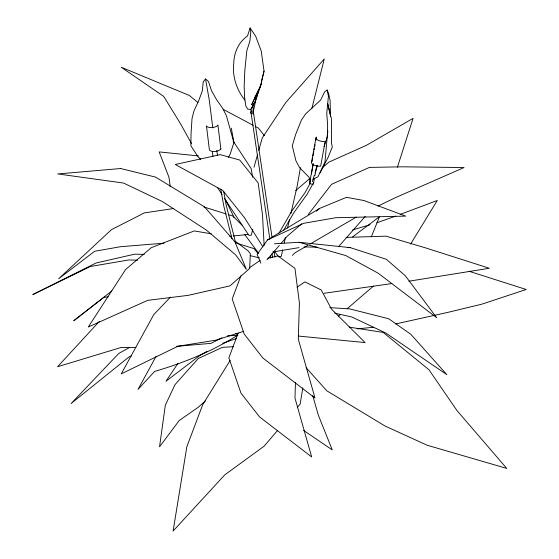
<?xml version="1.0" encoding="UTF-8"?>
<svg xmlns="http://www.w3.org/2000/svg" width="559" height="559" viewBox="0 0 559 559"><rect width="100%" height="100%" fill="white"/><g stroke="black" fill="none" stroke-linecap="round" stroke-linejoin="round"><path stroke-width="0.84" d="M270.654 258.076L270.689 255.512M295.445 382.531L294.977 398.106L311.67 456.941L259.593 416.951L240.929 393.061L228.876 357.858L238.19 333.073M310.538 181.081L309.071 177.273L299.54 167.574L295.935 160.796L292.259 145.878L295.515 134.866L301.392 120.08L305.689 113.833L320.698 99.984L324.66 91.823L327.162 90.027L328.65 93.828L326.749 113.393L327.623 124.853L327.539 133.217L324.933 162.292L317.924 176.812L313.054 179.271L312.383 181.703M327.833 130.953L327.218 136.85L324.059 146.619M302.81 387.827L300.155 404.066L297.332 407.364M300.428 167.574L297.276 185.63L290.848 213.643M315.947 138.038L311.447 162.697A6.009 2.432 10.3 0 0 314.605 165.324A6.009 2.432 10.3 0 0 320.663 166.114L325.156 141.462A6.009 2.432 10.3 0 1 318.057 140.218A6.009 2.432 10.3 0 1 316.45 137.088L315.835 140.491M311.957 161.74L312.733 157.491M313.04 155.793L313.816 151.538M314.123 149.84L314.438 148.142M314.745 146.437L315.059 144.739M309.651 182.898L313.089 164.032M310.476 179.083L309.854 182.513A2.404 0.971 10.3 0 0 310.49 183.764A2.404 0.971 10.3 0 0 313.333 184.267L314.431 178.265M311.412 173.94L313.292 163.647M314.899 175.687L316.778 165.401M252.892 113.512L255.68 100.529L259.802 86.904M282.721 249.761L281.247 256.42L278.641 256.728L274.364 251.243M284.189 243.102L285.481 237.275M244.884 100.11C236.778 90.062 232.23 76.681 233.746 63.789C233.9 52.714 238.393 42.421 247.525 35.937L250.104 27.95L255.68 36.244L261.256 51.121L264.044 71.147L260.403 86.694L251.669 104.764L258.761 89.14M311.824 108.593L324.269 58.961L285.712 102.611L262.276 137.898L258.733 150.462M287.536 228.072L289.485 219.582M261.256 82.089L264.044 71.147M252.815 229.33L251.25 235.22L248.881 235.304L224.348 198.298M254.017 167.204L257.559 154.647M313.054 179.271L314.312 175.274M315.066 172.878L317.456 165.716M397.393 167.232L413.066 118.361L366.404 145.326L328.867 162.145L322.236 167.833M231.314 128.158L233.921 142.608L229.994 154.626L228.31 157.296M240.922 275.776L232.209 298.96L244.262 334.163L262.926 358.053L314.997 398.043L298.303 339.208L299.407 302.859L294.935 268.334L277.886 255.903L267.747 258.307M371.26 236.967L379.442 216.78L352.519 236.953M260.18 86.016L261.242 83.675L254.967 102.22L250.788 109.529L251.843 111.52M320.041 172.913L327.986 157.631L332.277 147.143L331.487 142.866L331.473 119.039L327.637 103.471L330.572 116.258L330.069 100.173L328.65 93.828M255.68 100.529L250.788 109.529L247.686 109.054L245.883 106.182L244.562 97.622L244.171 86.261L244.835 70.371L246.819 50.771L249.901 41.066L250.788 31.961L250.104 27.95M156.171 356.223L137.975 389.441L154.55 371.483C183.303 362.91 211.288 351.821 236.757 335.77L237.023 334.149L235.465 333.367M310.427 182.968L305.018 192.666L291.658 211.26L278.997 233.166M313.767 182.332L307.108 194.266L293.748 212.86L283.706 230.238M410.641 244.052L437.285 200.464L400.621 214.251M230.119 360.527L202.735 404.618L186.846 446.725L173.101 531.05L224.767 474.87L264.037 446.243L277.578 430.43M177.909 363.385L165.974 381.259L199.696 355.601L206.984 351.352M267.495 239.916L303.684 223.307L335.749 217.724L405.687 216.116L364.084 200.562L346.51 197.32L319.636 208.402L267.495 239.916L257.112 254.45L260.85 263.184M308.275 214.495L331.585 184.288L369.436 167.407L402.466 166.813L464.061 167.539L396.024 197.39L377.933 206.117M233.921 142.608L226.451 115.944L222.901 108.677L216.333 99.299L211.4 90.376L208.493 81.495L205.537 78.98L203.245 81.887L202.267 91.061L198.752 100.62L194.015 110.85L192.017 118.536L191.01 134.509L190.892 145.85L198.235 157.023L200.534 159.07M266.957 259.9L279.318 245.464M281.002 243.5L287.179 236.275L301.748 223.761M338.412 246.833L365.272 216.368M99.278 321.467L57.57 366.739L121.065 347.467L135.872 347.467M170.453 297.108L153.725 314.696L121.226 373.894L177.923 346.245L215.655 340.228L243.71 331.326M292.364 255.351L295.138 252.703L307.681 245.436M205.321 400.978L198.159 407.336L179.25 420.494L159.539 446.795L165.324 405.219L175.03 384.606L198.319 358.501L222.419 347.335L233.718 346.657M316.324 211.246L319.636 208.402M338.593 316.108L340.564 314.41M347.132 308.757L373.398 286.138M295.718 190.584L309.637 178.635M111.884 290.904L73.746 320.747L104.037 297.269L108.236 296.892M249.426 267.768L260.333 260.263M297.025 287.214L304.893 281.89L321.243 290.002L331.536 309.169L365.111 342.576L298.562 336.078M356.181 217.151L309.896 244.157M129.318 347.607L118.774 353.449L71.14 403.493L129.08 356.887L131.47 355.915M221.867 337.86L211.099 343.345L176.651 346.349M395.73 216.088L376.857 222.775M222.775 343.296L236.562 338.481M352.589 229.931L370.163 224.746M395.737 323.934L448.052 312.32L481.83 304.173L526.18 289.485L469.141 271.297M272.771 251.976L298.995 247.63M173.458 208.542L144.32 212.916L111.486 229.644L58.674 278.738L94.653 251.27L120.604 246.701L164.011 243.179M324.045 293.3L391.838 283.567M408.915 281.205L489.321 268.264L426.196 248.077L386.038 236.15L345.965 237.407M229.756 236.331L231.475 236.157M233.201 235.975L247.861 234.487M357.061 328.86L373.489 327.26M274.483 243.766L299.058 242.285L350.276 247.637L386.332 259.292L405.359 275.818L436.684 317.708L378.094 273.155L345.86 255.603L299.058 242.285M227.527 335.798L237.806 335.449M304.096 246.938L317.163 247.134M347.656 247.602L350.276 247.637M144.285 254.387L134.74 254.163L96.071 262.996L32.82 294.586L90.383 266.496L128.884 259.942L137.591 260.18M329.74 307.646L349.766 308.896L388.757 318.777L410.858 334.324L446.795 374.621L385.605 332.912L351.597 316.925L334.743 313.187M198.382 155.912L159.161 151.908L168.986 177.329L170.215 186.741M349.102 327.12L383.188 332.423L428.928 369.709L456.969 410.544L506.733 468.4L427.195 445.25L385.032 426.014L326.812 390.804L306.115 367.724M211.33 233.816L194.246 230.93L151.258 247.693L125.551 269.592L88.28 327.022L147.681 300.358L188.187 295.355L229.994 285.866L249.649 268.46L250.369 253.835L248.322 250.991L235.388 241.397M250.159 255.638L259.439 257.895M235.591 242.865L254.038 248.629L258.188 253.744M204.028 207.005L226.206 213.964M228.673 214.733L232.775 216.026L242.026 225.172M223.125 109.319L253.129 125.286M255.442 126.516L258.517 128.151L264.393 135.753M303.607 430.43L332.277 449.904L318.42 415.393L312.733 395.653M197.984 102.528L189.284 95.456L121.226 67.241L163.71 96.393L180.662 123.986L191.611 143.768M244.556 234.277L258.321 252.878M233.152 141.022L251.18 168.664L252.591 177.273M217.332 187.237L222.014 194.609M199.605 158.225L200.45 159.748M262.933 246.896L244.458 217.654L222.782 190.493L175.274 164.486L220.267 154.647L239.748 160.063L258.181 182.961L262.499 214.761L264.127 245.485M225.543 199.759L234.172 217.577M235.639 242.892L226.185 205.041L223.74 191.597M231.992 238.791L223.796 205.992L220.742 189.187M327.162 90.027L328.496 96.455M205.537 78.98L209.255 99.991L212.811 128.018M272.044 237.393L253.213 110.752M274.064 251.103L274.944 257.105M269.85 239.14L250.767 110.787M272.002 253.716L272.506 257.14M216.822 150.364L217.437 155.353M212.343 151.545L212.951 156.534M255.218 95.966L255.218 98.552M253.108 103.869L253.108 114.099M251.312 113.596A2.404 1.391 0 0 1 251.173 111.933M120.646 168.538L57.752 173.94L123.532 183.052L162.494 201.61L206.306 230.022L235.674 254.897L246.358 269.361L234.892 241.788L204.65 206.977L155.556 177.105L120.646 168.538M220.861 148.953L217.926 125.055A6.009 2.872 -7 0 1 212.029 127.578A6.009 2.872 -7 0 1 206.46 125.915L209.394 149.819A6.009 2.872 -7 0 0 214.963 151.482A6.009 2.872 -7 0 0 220.861 148.953"/></g></svg>
